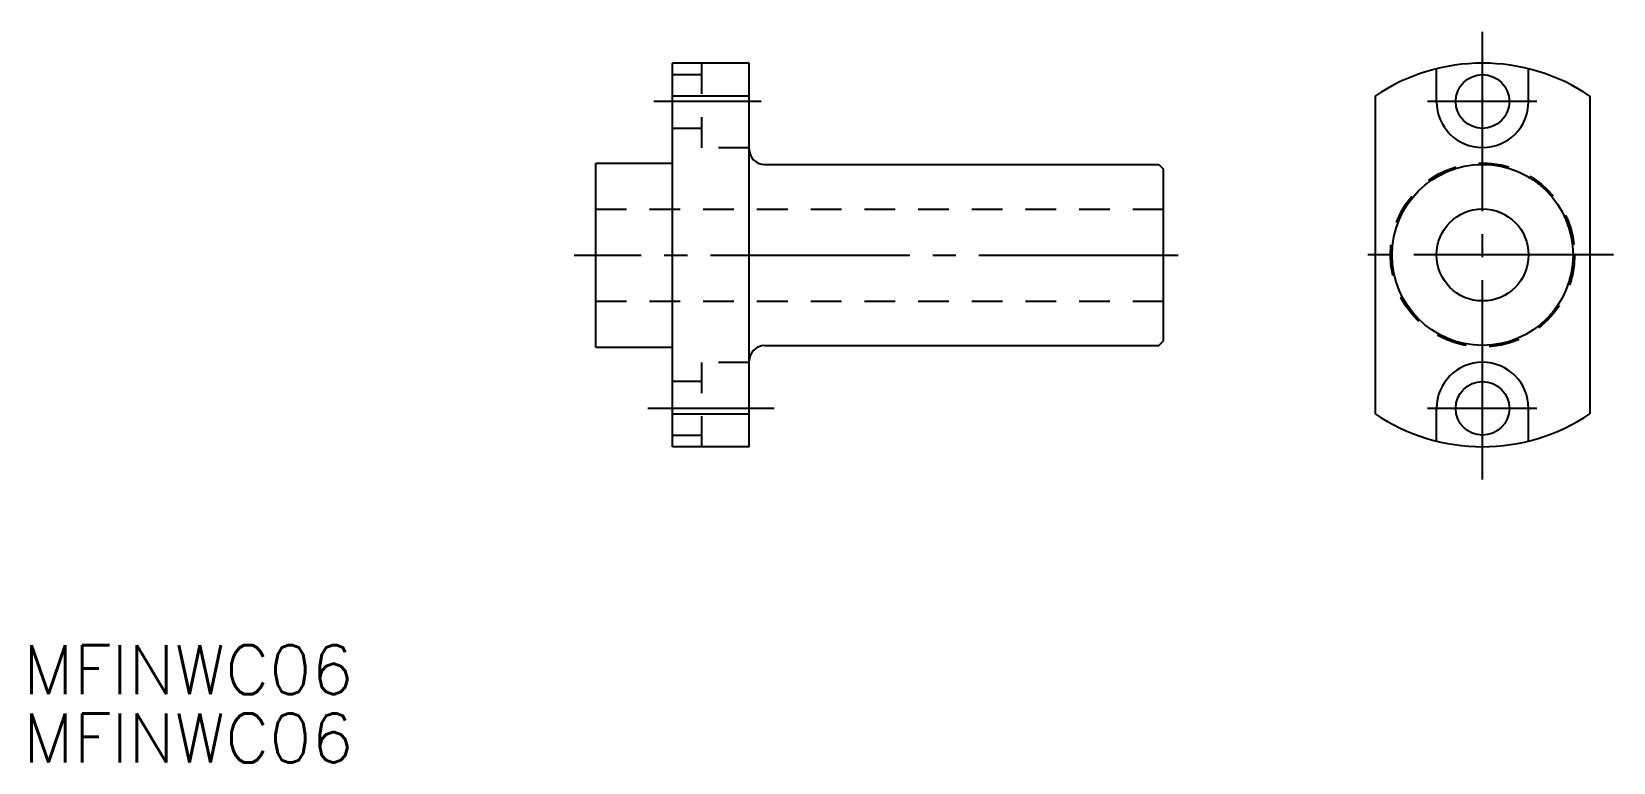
# Model space of a CAD drawing. Extents: x 80 to 183, y 139 to 186.
import ezdxf

# ---------------------------------------------------------------- set-up
doc = ezdxf.new("R2010")
doc.units = 0
doc.linetypes.add('CENTER', pattern=[17.5, 13, -1.5, 1.5, -1.5])
doc.linetypes.add('DASHED', pattern=[3.5, 2, -1.5])
doc.layers.get('0').update_dxf_attribs({"linetype": 'CONTINUOUS'})
doc.layers.add('CENTER', color=1, linetype='CENTER')
doc.styles.get("Standard").update_dxf_attribs({"font": 'txt.shx', "bigfont": '@extfont2.shx'})

msp = doc.modelspace()

# ---------------------------------------------------------------- linework, layer by layer
at = {"color": 7, "linetype": 'CONTINUOUS'}
for p, q in [((126.84, 184.27), (121.84, 184.27)), ((121.84, 159.27), (121.84, 184.27)), ((126.84, 159.27), (126.84, 184.27)), ((171.63, 181.78), (171.63, 183.92)), ((177.63, 181.78), (177.63, 183.92)), ((121.84, 182.14), (126.84, 182.14)), ((167.63, 182.14), (167.63, 161.43)), ((181.63, 182.14), (181.63, 161.43)), ((116.84, 165.77), (116.84, 177.77)), ((116.84, 177.77), (121.84, 177.77)), ((127.84, 177.67), (153.54, 177.67)), ((153.54, 177.67), (153.84, 177.37)), ((153.84, 166.17), (153.84, 177.37)), ((153.54, 165.87), (153.84, 166.17)), ((116.84, 165.77), (121.84, 165.77)), ((127.84, 165.87), (153.54, 165.87)), ((121.84, 161.43), (126.84, 161.43)), ((171.63, 159.65), (171.63, 161.78)), ((177.63, 159.65), (177.63, 161.78)), ((126.84, 159.27), (121.84, 159.27))]:
    msp.add_line(p, q, dxfattribs=at)
at = {"color": 3, "linetype": 'DASHED'}
for p, q in [((123.74, 183.52), (121.84, 183.52)), ((123.74, 178.77), (123.74, 184.27)), ((123.74, 180.02), (121.84, 180.02)), ((126.84, 178.77), (123.74, 178.77)), ((116.84, 174.77), (153.84, 174.77)), ((116.84, 168.77), (153.84, 168.77)), ((123.74, 159.27), (123.74, 164.77)), ((126.84, 164.77), (123.74, 164.77)), ((123.74, 163.52), (121.84, 163.52)), ((123.74, 160.02), (121.84, 160.02))]:
    msp.add_line(p, q, dxfattribs=at)
at = {"color": 7, "linetype": 'CONTINUOUS'}
for centre, radius in [((174.63, 181.78), 1.75), ((174.63, 171.78), 5.9), ((174.63, 171.78), 3), ((174.63, 161.78), 1.75)]:
    msp.add_circle(centre, radius, dxfattribs=at)
at = {"color": 3, "linetype": 'DASHED'}
msp.add_circle((174.63, 171.78), 6, dxfattribs=at)
at = {"color": 7, "linetype": 'CONTINUOUS'}
for centre, radius, start, end in [((174.63, 171.78), 12.5, 55.9442, 124.0558), ((174.63, 181.78), 3, 180, 0), ((127.84, 178.67), 1, 180, 270), ((127.84, 164.87), 1, 90, 180), ((174.63, 161.78), 3, 0, 180), ((174.63, 171.78), 12.5, 235.9442, 304.0558)]:
    msp.add_arc(centre, radius, start, end, dxfattribs=at)
at = {"layer": 'CENTER', "color": 1, "linetype": 'CENTER'}
for p, q in [((174.63, 157.14), (174.63, 186.33)), ((127.62, 181.77), (120.61, 181.77)), ((178.17, 181.78), (171.04, 181.78)), ((154.8, 171.74), (115.42, 171.74)), ((183.16, 171.78), (165.93, 171.78)), ((128.47, 161.77), (120.22, 161.77)), ((178.17, 161.78), (171.04, 161.78))]:
    msp.add_line(p, q, dxfattribs=at)

# ---------------------------------------------------------------- texts
at = {"color": 7, "linetype": 'CONTINUOUS'}
for p in [(79.51, 143.14), (79.51, 138.7)]:
    msp.add_text('MFINWC06', height=3.2, dxfattribs=at).set_placement(p)

doc.saveas('drawing.dxf')
